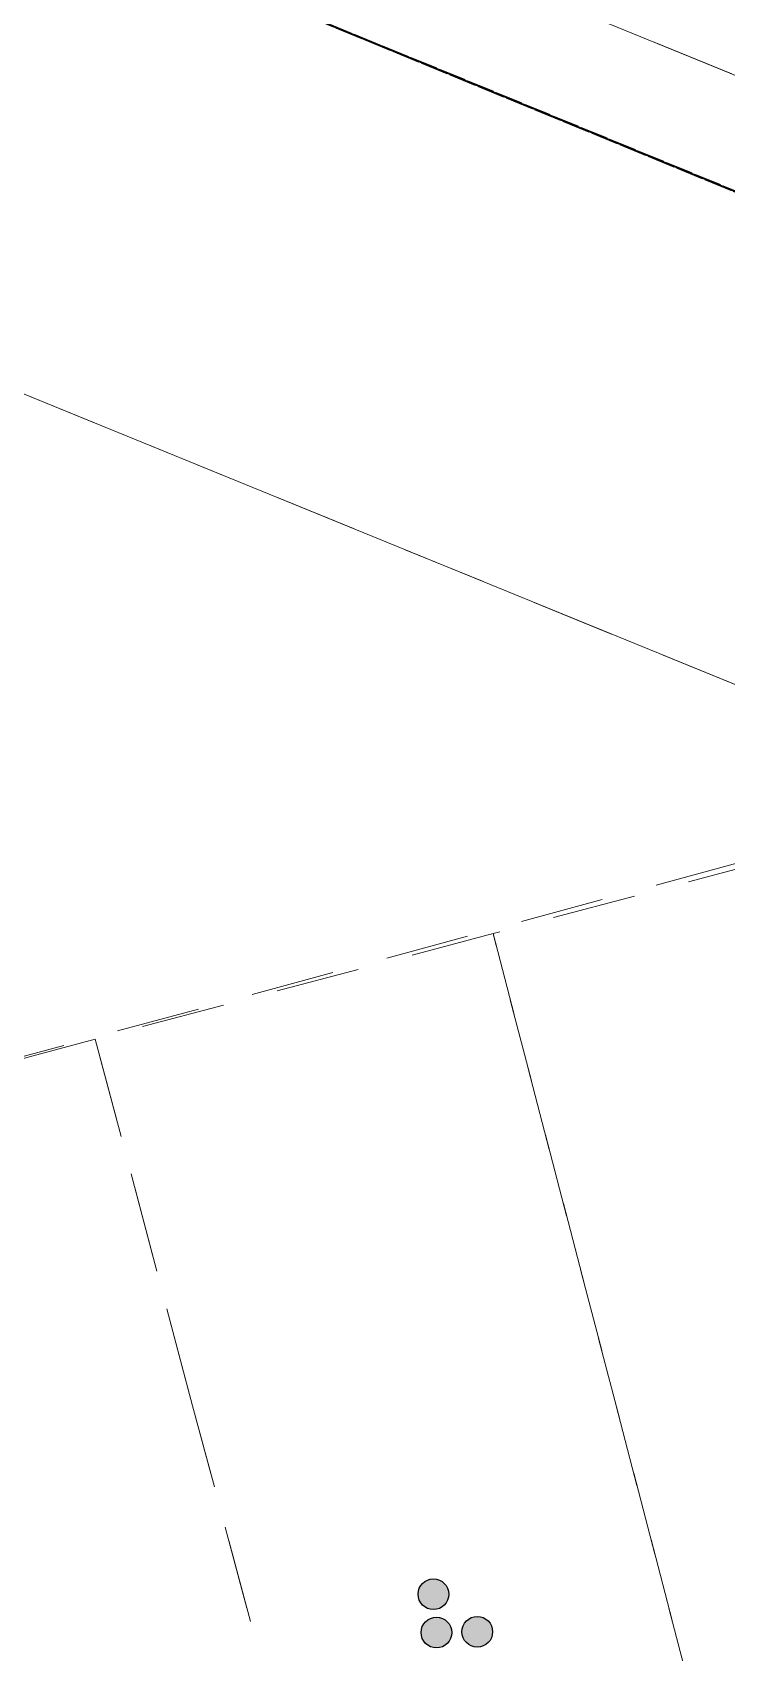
# Model space of a CAD drawing. Header units: metres. Extents: x 308278 to 310511, y 6271134 to 6272874.
# Drawn here: x 309041.8 to 309066.7, y 6272516.3 to 6272574.4 of the extents above; entities that cross this region are included whole.
import ezdxf
from ezdxf.enums import TextEntityAlignment as Align

# ---------------------------------------------------------------- set-up
doc = ezdxf.new("R2010")
doc.units = ezdxf.units.M
for name, pattern in [('Cable Exist OH', [1, 1, 0]), ('Dash', [5, 3, -2]), ('DASHED', [19.05, 12.7, -6.35])]:
    doc.linetypes.add(name, pattern=pattern)
doc.layers.get('0').update_dxf_attribs({"color": 6})
for name, color, linetype, lineweight in [('_User_HV_Exist', 1, 'Continuous', 35), ('_User_LV_Exist', 5, 'Continuous', 35), ('Cadastre Developer_SP_EXT', 98, 'Continuous', 15), ('Cadastre Easements_SP_EXT', 58, 'DASHED', 15), ('Cadastre Land Parcels_SP_EXT', 118, 'Continuous', 15), ('Cadastre Roads_SP_EXT', 218, 'Continuous', 15), ('Mains_HV_EXT', 13, 'Continuous', 25)]:
    doc.layers.add(name, color=color, linetype=linetype, lineweight=lineweight)
doc.layers.add('Duct_SP_EXT', color=30, linetype='Continuous')
doc.styles.get("Standard").update_dxf_attribs({"font": 'arial.ttf'})

# ---------------------------------------------------------------- blocks, each defined once
blk = doc.blocks.new('CABLE_LARGE_EXT')
h = blk.add_hatch(color=256)
edge = h.paths.add_edge_path()
edge.add_arc((0, 0.55), 0.55, 0, 360)
blk.add_circle((0, 0.55), 0.55)
at = {"flags": 1}
blk.add_attdef('Z', (0, 0), '', height=0.2, dxfattribs=at)
at = {"flags": 9}
for tag, p in [('COND_CODE', (0, 0)), ('XSECT_SIZE', (0, -0.6)), ('STATE', (0, -0.4)), ('FB_REFERENCE', (0, -0.2)), ('NOTES', (0, -0.8))]:
    blk.add_attdef(tag, text='', height=0.2, dxfattribs=at).set_placement(p, align=Align.MIDDLE_LEFT)

msp = doc.modelspace()

# ---------------------------------------------------------------- linework, layer by layer
at = {"layer": '_User_HV_Exist', "linetype": 'Cable Exist OH'}
msp.add_lwpolyline([(309003.129, 6272610.399), (309043.535, 6272578.364), (309099.027, 6272555.545)], dxfattribs=at)
at = {"layer": '_User_LV_Exist', "linetype": 'Cable Exist OH', "flags": 128}
msp.add_lwpolyline([(309099.01, 6272555.556), (309043.535, 6272578.364)], dxfattribs=at)
at = {"layer": 'Cadastre Developer_SP_EXT', "linetype": 'Dash'}
for points in [[(309068.215, 6272544.732), (309058.309, 6272542.104), (309065.994, 6272512.638), (309086.591, 6272520.626), (309068.215, 6272544.732)], [(309058.309, 6272542.104), (309044.051, 6272538.321), (309047.541, 6272525.168), (309052.078, 6272508.263), (309061.368, 6272510.869), (309065.994, 6272512.638), (309058.309, 6272542.104)], [(309047.541, 6272525.168), (309044.051, 6272538.321), (309029.784, 6272534.521), (309037.347, 6272504.39), (309052.078, 6272508.263), (309047.541, 6272525.168)]]:
    msp.add_lwpolyline(points, close=True, dxfattribs=at)
at = {"layer": 'Cadastre Easements_SP_EXT', "linetype": 'Dash'}
msp.add_lwpolyline([(309468.864, 6272699.186), (309361.348, 6272678.348), (309228.83, 6272653.04), (309228.759, 6272653.026), (309078.963, 6272610.879), (309056.299, 6272604.498), (309027.171, 6272596.301), (309042.914, 6272583.763), (309045.578, 6272581.641), (309102.86, 6272558.235), (309109.96, 6272555.332), (309130.97, 6272561.316), (309130.97, 6272561.316), (309242.815, 6272593.157), (309242.927, 6272593.189), (309358.456, 6272615.962), (309470.241, 6272637.727)], dxfattribs=at)
msp.add_lwpolyline([(308891.072, 6272496.667), (308948.113, 6272512.238), (308948.151, 6272512.249), (309015.894, 6272530.77), (309076.447, 6272547.177), (309035.199, 6272564.026), (309026.206, 6272571.197), (309002.794, 6272589.777), (308966.978, 6272580.309), (308889.815, 6272559.579), (308887.138, 6272558.849), (308716.183, 6272512.301), (308755.77, 6272459.709), (308891.072, 6272496.667)], close=True, dxfattribs=at)
at = {"layer": 'Cadastre Land Parcels_SP_EXT', "linetype": 'Continuous'}
for points in [[(309228.83, 6272653.04), (309379.161, 6272766.175), (309372.335, 6272771.102), (309366.135, 6272776.397), (309359.607, 6272783.19), (309352.038, 6272792.366), (309345.29, 6272800.354), (309339.771, 6272806.664), (309339.516, 6272806.863), (309078.963, 6272610.879), (309042.914, 6272583.763), (309045.578, 6272581.641), (309102.86, 6272558.235), (309228.83, 6272653.04)], [(309102.181, 6272536.666), (309076.447, 6272547.177), (309035.199, 6272564.026), (309026.206, 6272571.197), (308948.153, 6272512.267), (309029.266, 6272533.918), (309037.199, 6272504.255), (309060.067, 6272510.378), (309086.569, 6272520.587), (309102.697, 6272532.767), (309102.181, 6272536.666)]]:
    msp.add_lwpolyline(points, close=True, dxfattribs=at)
at = {"layer": 'Cadastre Roads_SP_EXT', "linetype": 'Continuous'}
msp.add_lwpolyline([(309035.199, 6272564.026), (309076.447, 6272547.177), (309102.181, 6272536.666), (309109.96, 6272555.333), (309109.96, 6272555.333), (309102.86, 6272558.235), (309045.578, 6272581.641), (309042.914, 6272583.763), (309027.171, 6272596.301)], dxfattribs=at)
at = {"layer": 'Mains_HV_EXT', "linetype": 'Cable Exist OH'}
msp.add_lwpolyline([(309003.129, 6272610.399), (309043.535, 6272578.364), (309099.027, 6272555.545)], dxfattribs=at)

# ---------------------------------------------------------------- block references
at = {"layer": 'Duct_SP_EXT'}
msp.add_blockref('CABLE_LARGE_EXT', (309056.173, 6272517.865), dxfattribs=at)
at = {"layer": 'Duct_SP_EXT', "rotation": 270.4568547504928}
for p in [(309055.732, 6272517.037), (309057.196, 6272517.064)]:
    msp.add_blockref('CABLE_LARGE_EXT', p, dxfattribs=at)

doc.saveas('drawing.dxf')
